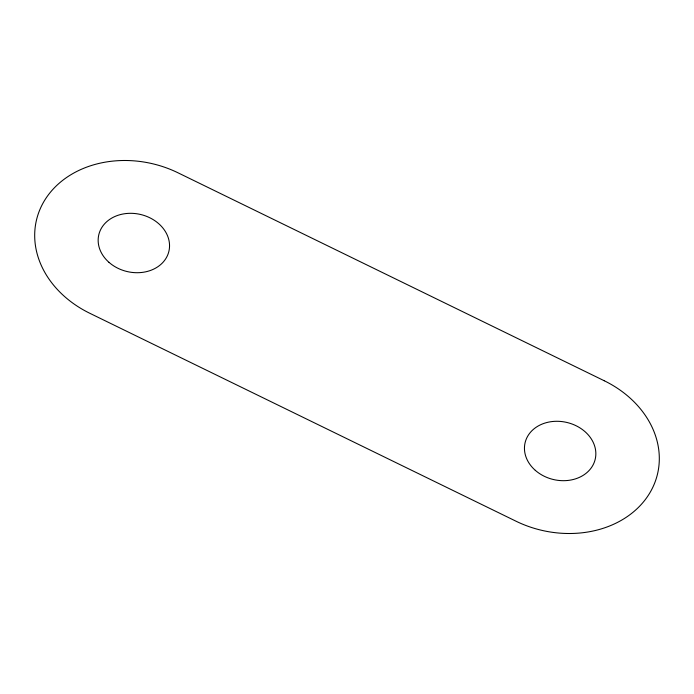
<?xml version="1.0" encoding="UTF-8"?>
<svg xmlns="http://www.w3.org/2000/svg" width="694" height="694" viewBox="0 0 694 694"><rect width="100%" height="100%" fill="white"/><g stroke="black" fill="none" stroke-linecap="round" stroke-linejoin="round"><path stroke-width="1.04" d="M604.257 380.754L177.959 172.78A100.049 81.45 13.2 0 0 45.041 199.681A100.049 81.45 13.2 0 0 89.743 313.246L516.041 521.22A100.049 81.45 13.2 0 0 648.959 494.319A100.049 81.45 13.2 0 0 604.257 380.754M535.291 470.324A36.019 29.322 13.2 0 0 594.767 460.851A36.019 29.322 13.2 0 0 550.394 421.787A36.019 29.322 13.2 0 0 535.291 470.324M108.993 262.349A36.019 29.322 13.2 0 0 168.469 252.876A36.019 29.322 13.2 0 0 124.096 213.813A36.019 29.322 13.2 0 0 108.993 262.349"/></g></svg>
